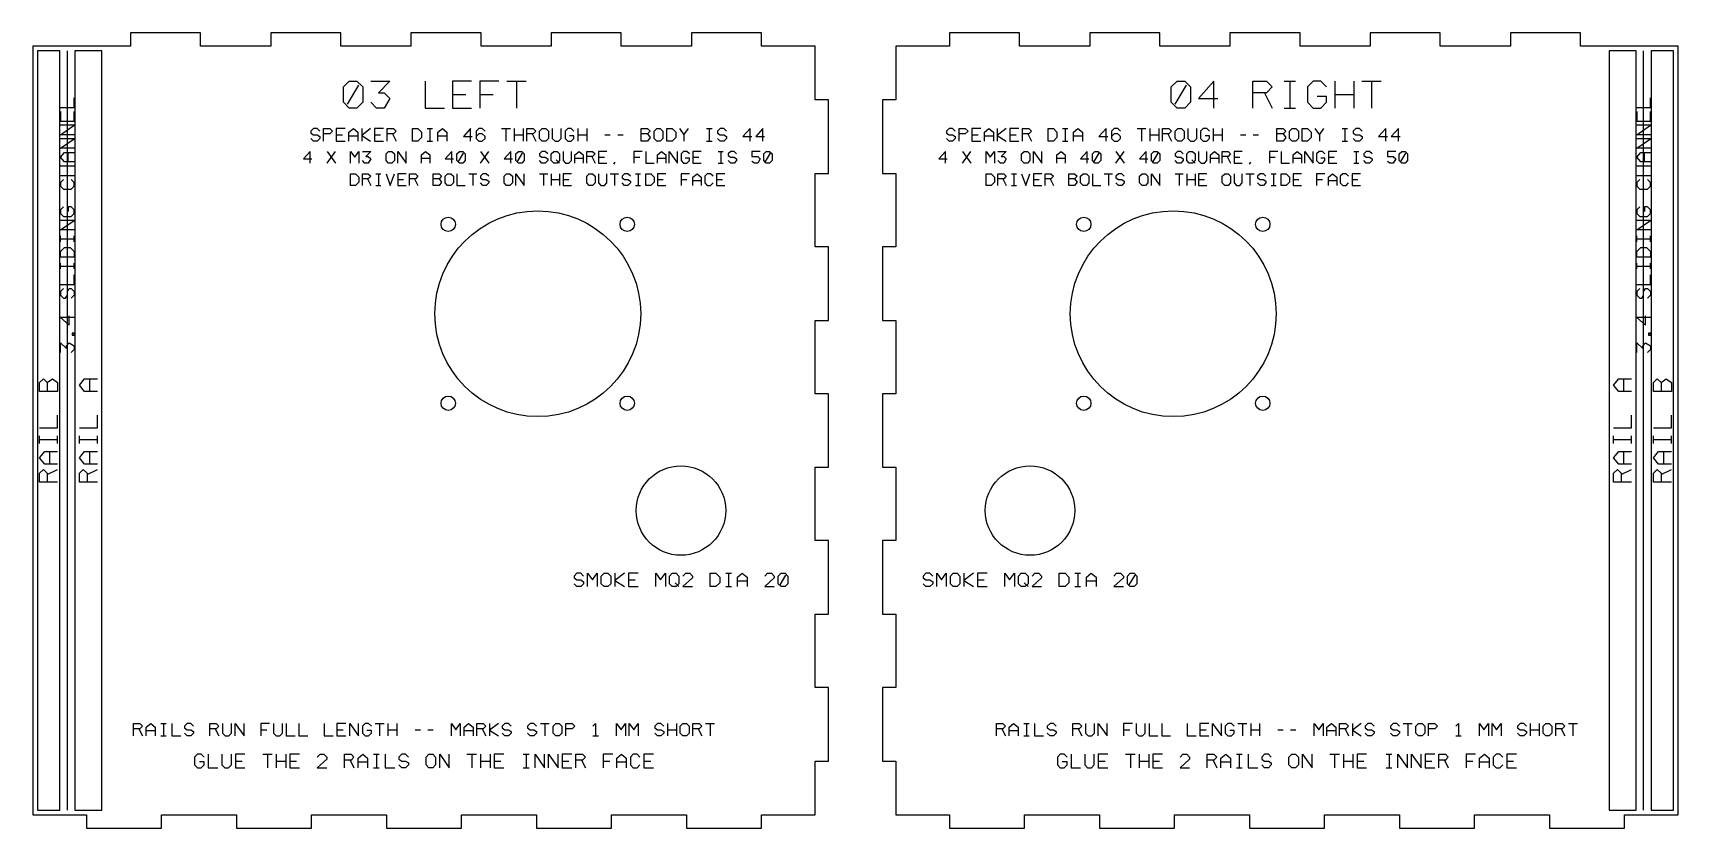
# Model space of a CAD drawing. Extents: x 10 to 567, y 10 to 416.
# Drawn here: x 199.8 to 567.4, y 10 to 187.8 of the extents above; entities that cross this region are included whole.
import ezdxf

# ---------------------------------------------------------------- set-up
doc = ezdxf.new("R2010")
doc.units = 0
doc.layers.add('CUT', color=1, linetype='Continuous')
doc.layers.add('ENGRAVE', color=5, linetype='Continuous')

msp = doc.modelspace()

# ---------------------------------------------------------------- linework, layer by layer
at = {"layer": 'CUT', "color": 1}
for points in [[(199.8, 13), (211.8, 13), (211.8, 10), (228.56, 10), (228.56, 13), (245.31, 13), (245.31, 10), (262.07, 10), (262.07, 13), (278.82, 13), (278.82, 10), (295.58, 10), (295.58, 13), (312.33, 13), (312.33, 10), (329.09, 10), (329.09, 13), (345.84, 13), (345.84, 10), (362.6, 10), (362.6, 13), (374.6, 13), (374.6, 25), (377.6, 25), (377.6, 41.42), (374.6, 41.42), (374.6, 57.84), (377.6, 57.84), (377.6, 74.27), (374.6, 74.27), (374.6, 90.69), (377.6, 90.69), (377.6, 107.11), (374.6, 107.11), (374.6, 123.53), (377.6, 123.53), (377.6, 139.96), (374.6, 139.96), (374.6, 156.38), (377.6, 156.38), (377.6, 172.8), (374.6, 172.8), (374.6, 184.8), (362.6, 184.8), (362.6, 187.8), (346.93, 187.8), (346.93, 184.8), (331.27, 184.8), (331.27, 187.8), (315.6, 187.8), (315.6, 184.8), (299.93, 184.8), (299.93, 187.8), (284.27, 187.8), (284.27, 184.8), (268.6, 184.8), (268.6, 187.8), (252.93, 187.8), (252.93, 184.8), (237.27, 184.8), (237.27, 187.8), (221.6, 187.8), (221.6, 184.8), (199.8, 184.8)], [(392.6, 13), (404.6, 13), (404.6, 10), (421.36, 10), (421.36, 13), (438.11, 13), (438.11, 10), (454.87, 10), (454.87, 13), (471.62, 13), (471.62, 10), (488.38, 10), (488.38, 13), (505.13, 13), (505.13, 10), (521.89, 10), (521.89, 13), (538.64, 13), (538.64, 10), (555.4, 10), (555.4, 13), (567.4, 13), (567.4, 184.8), (545.6, 184.8), (545.6, 187.8), (529.93, 187.8), (529.93, 184.8), (514.27, 184.8), (514.27, 187.8), (498.6, 187.8), (498.6, 184.8), (482.93, 184.8), (482.93, 187.8), (467.27, 187.8), (467.27, 184.8), (451.6, 184.8), (451.6, 187.8), (435.93, 187.8), (435.93, 184.8), (420.27, 184.8), (420.27, 187.8), (404.6, 187.8), (404.6, 184.8), (392.6, 184.8), (392.6, 172.8), (389.6, 172.8), (389.6, 156.38), (392.6, 156.38), (392.6, 139.96), (389.6, 139.96), (389.6, 123.53), (392.6, 123.53), (392.6, 107.11), (389.6, 107.11), (389.6, 90.69), (392.6, 90.69), (392.6, 74.27), (389.6, 74.27), (389.6, 57.84), (392.6, 57.84), (392.6, 41.42), (389.6, 41.42), (389.6, 25), (392.6, 25)]]:
    msp.add_lwpolyline(points, close=True, dxfattribs=at)
for centre, radius in [((312.6, 125), 23), ((454.6, 125), 23), ((292.6, 145), 1.6), ((332.6, 145), 1.6), ((434.6, 145), 1.6), ((474.6, 145), 1.6), ((292.6, 105), 1.6), ((332.6, 105), 1.6), ((434.6, 105), 1.6), ((474.6, 105), 1.6), ((344.6, 81), 10), ((422.6, 81), 10)]:
    msp.add_circle(centre, radius, dxfattribs=at)
at = {"layer": 'ENGRAVE', "color": 5}
for points in [[(200.8, 14), (205.8, 14), (205.8, 183.8), (200.8, 183.8)], [(209.2, 14), (215.2, 14), (215.2, 183.8), (209.2, 183.8)], [(552, 14), (558, 14), (558, 183.8), (552, 183.8)], [(561.4, 14), (566.4, 14), (566.4, 183.8), (561.4, 183.8)]]:
    msp.add_lwpolyline(points, close=True, dxfattribs=at)
for points in [[(207.5, 14), (207.5, 183.8)], [(559.7, 14), (559.7, 183.8)], [(270.49, 177), (272.2, 177), (273.49, 175.71), (273.49, 172.29), (272.2, 171), (270.49, 171), (269.2, 172.29), (269.2, 175.71), (270.49, 177)], [(275.29, 177), (279.57, 177), (277, 174.43), (278.29, 174.43), (279.57, 173.14), (278.29, 171), (276.57, 171), (275.29, 172.29)], [(287.46, 177), (287.46, 171), (291.74, 171)], [(297.83, 177), (293.54, 177), (293.54, 171), (297.83, 171)], [(303.91, 177), (299.63, 177), (299.63, 171)], [(305.71, 177), (310, 177)], [(307.86, 177), (307.86, 171)], [(455.44, 177), (457.16, 177), (458.44, 175.71), (458.44, 172.29), (457.16, 171), (455.44, 171), (454.16, 172.29), (454.16, 175.71), (455.44, 177)], [(463.67, 171), (463.67, 177), (460.24, 173.14), (464.53, 173.14)], [(472.41, 171), (472.41, 177), (475.41, 177), (476.7, 175.71), (475.41, 174.43), (472.41, 174.43)], [(479.36, 177), (481.93, 177)], [(480.64, 177), (480.64, 171)], [(488.87, 175.71), (487.59, 177), (485.87, 177), (484.59, 175.71), (484.59, 172.29), (485.87, 171), (487.59, 171), (488.87, 172.29), (488.87, 173.57), (486.73, 173.57)], [(490.67, 177), (490.67, 171)], [(494.96, 177), (494.96, 171)], [(496.76, 177), (501.04, 177)], [(498.9, 177), (498.9, 171)], [(206, 171.11), (209, 171.11), (209, 173.26)], [(270.06, 171.86), (272.63, 176.14)], [(293.54, 174), (296.54, 174)], [(299.63, 174), (302.63, 174)], [(455.01, 171.86), (457.59, 176.14)], [(474.99, 174.43), (476.7, 171)], [(490.67, 174), (494.96, 174)], [(558.2, 171.11), (561.2, 171.11), (561.2, 173.26)], [(206, 170.21), (206, 168.07), (209, 168.07), (209, 170.21)], [(207.5, 168.07), (207.5, 169.57)], [(479.36, 171), (481.93, 171)], [(558.2, 170.21), (558.2, 168.07), (561.2, 168.07), (561.2, 170.21)], [(559.7, 168.07), (559.7, 169.57)], [(209, 165.03), (206, 165.03), (209, 167.17), (206, 167.17)], [(263.9, 165.8), (263.3, 166.4), (262.5, 166.4), (261.9, 165.8), (261.9, 165.4), (262.5, 165), (263.3, 165), (263.9, 164.6), (263.9, 164.2), (263.3, 163.6), (262.5, 163.6), (261.9, 164.2)], [(264.74, 163.6), (264.74, 166.4), (266.14, 166.4), (266.74, 165.8), (266.14, 165.2), (264.74, 165.2)], [(269.58, 166.4), (267.58, 166.4), (267.58, 163.6), (269.58, 163.6)], [(270.42, 163.6), (270.42, 165.6), (271.42, 166.4), (272.42, 165.6), (272.42, 163.6)], [(273.26, 166.4), (273.26, 163.6)], [(275.26, 166.4), (273.26, 164.88)], [(278.1, 166.4), (276.1, 166.4), (276.1, 163.6), (278.1, 163.6)], [(278.94, 163.6), (278.94, 166.4), (280.34, 166.4), (280.94, 165.8), (280.34, 165.2), (278.94, 165.2)], [(284.62, 163.6), (284.62, 166.4), (285.82, 166.4), (286.62, 165.6), (286.62, 164.4), (285.82, 163.6), (284.62, 163.6)], [(287.86, 166.4), (289.06, 166.4)], [(288.46, 166.4), (288.46, 163.6)], [(290.3, 163.6), (290.3, 165.6), (291.3, 166.4), (292.3, 165.6), (292.3, 163.6)], [(297.58, 163.6), (297.58, 166.4), (295.98, 164.6), (297.98, 164.6)], [(300.82, 165.8), (300.22, 166.4), (299.42, 166.4), (298.82, 165.8), (298.82, 164.2), (299.42, 163.6), (300.22, 163.6), (300.82, 164.2), (300.82, 164.6), (300.22, 165.2), (299.42, 165.2), (298.82, 164.6)], [(304.5, 166.4), (306.5, 166.4)], [(305.5, 166.4), (305.5, 163.6)], [(307.34, 166.4), (307.34, 163.6)], [(309.34, 166.4), (309.34, 163.6)], [(310.18, 163.6), (310.18, 166.4), (311.58, 166.4), (312.18, 165.8), (311.58, 165.2), (310.18, 165.2)], [(313.62, 166.4), (314.42, 166.4), (315.02, 165.8), (315.02, 164.2), (314.42, 163.6), (313.62, 163.6), (313.02, 164.2), (313.02, 165.8), (313.62, 166.4)], [(315.86, 166.4), (315.86, 164.2), (316.46, 163.6), (317.26, 163.6), (317.86, 164.2), (317.86, 166.4)], [(320.7, 165.8), (320.1, 166.4), (319.3, 166.4), (318.7, 165.8), (318.7, 164.2), (319.3, 163.6), (320.1, 163.6), (320.7, 164.2), (320.7, 164.8), (319.7, 164.8)], [(321.54, 166.4), (321.54, 163.6)], [(323.54, 166.4), (323.54, 163.6)], [(335.74, 163.6), (335.74, 166.4), (337.14, 166.4), (337.74, 165.8), (337.14, 165.2), (335.74, 165.2)], [(339.18, 166.4), (339.98, 166.4), (340.58, 165.8), (340.58, 164.2), (339.98, 163.6), (339.18, 163.6), (338.58, 164.2), (338.58, 165.8), (339.18, 166.4)], [(341.42, 163.6), (341.42, 166.4), (342.62, 166.4), (343.42, 165.6), (343.42, 164.4), (342.62, 163.6), (341.42, 163.6)], [(344.26, 166.4), (345.26, 165), (346.26, 166.4)], [(350.34, 166.4), (351.54, 166.4)], [(350.94, 166.4), (350.94, 163.6)], [(354.78, 165.8), (354.18, 166.4), (353.38, 166.4), (352.78, 165.8), (352.78, 165.4), (353.38, 165), (354.18, 165), (354.78, 164.6), (354.78, 164.2), (354.18, 163.6), (353.38, 163.6), (352.78, 164.2)], [(360.06, 163.6), (360.06, 166.4), (358.46, 164.6), (360.46, 164.6)], [(362.9, 163.6), (362.9, 166.4), (361.3, 164.6), (363.3, 164.6)], [(405.9, 165.8), (405.3, 166.4), (404.5, 166.4), (403.9, 165.8), (403.9, 165.4), (404.5, 165), (405.3, 165), (405.9, 164.6), (405.9, 164.2), (405.3, 163.6), (404.5, 163.6), (403.9, 164.2)], [(406.74, 163.6), (406.74, 166.4), (408.14, 166.4), (408.74, 165.8), (408.14, 165.2), (406.74, 165.2)], [(411.58, 166.4), (409.58, 166.4), (409.58, 163.6), (411.58, 163.6)], [(412.42, 163.6), (412.42, 165.6), (413.42, 166.4), (414.42, 165.6), (414.42, 163.6)], [(415.26, 166.4), (415.26, 163.6)], [(417.26, 166.4), (415.26, 164.88)], [(420.1, 166.4), (418.1, 166.4), (418.1, 163.6), (420.1, 163.6)], [(420.94, 163.6), (420.94, 166.4), (422.34, 166.4), (422.94, 165.8), (422.34, 165.2), (420.94, 165.2)], [(426.62, 163.6), (426.62, 166.4), (427.82, 166.4), (428.62, 165.6), (428.62, 164.4), (427.82, 163.6), (426.62, 163.6)], [(429.86, 166.4), (431.06, 166.4)], [(430.46, 166.4), (430.46, 163.6)], [(432.3, 163.6), (432.3, 165.6), (433.3, 166.4), (434.3, 165.6), (434.3, 163.6)], [(439.58, 163.6), (439.58, 166.4), (437.98, 164.6), (439.98, 164.6)], [(442.82, 165.8), (442.22, 166.4), (441.42, 166.4), (440.82, 165.8), (440.82, 164.2), (441.42, 163.6), (442.22, 163.6), (442.82, 164.2), (442.82, 164.6), (442.22, 165.2), (441.42, 165.2), (440.82, 164.6)], [(446.5, 166.4), (448.5, 166.4)], [(447.5, 166.4), (447.5, 163.6)], [(449.34, 166.4), (449.34, 163.6)], [(451.34, 166.4), (451.34, 163.6)], [(452.18, 163.6), (452.18, 166.4), (453.58, 166.4), (454.18, 165.8), (453.58, 165.2), (452.18, 165.2)], [(455.62, 166.4), (456.42, 166.4), (457.02, 165.8), (457.02, 164.2), (456.42, 163.6), (455.62, 163.6), (455.02, 164.2), (455.02, 165.8), (455.62, 166.4)], [(457.86, 166.4), (457.86, 164.2), (458.46, 163.6), (459.26, 163.6), (459.86, 164.2), (459.86, 166.4)], [(462.7, 165.8), (462.1, 166.4), (461.3, 166.4), (460.7, 165.8), (460.7, 164.2), (461.3, 163.6), (462.1, 163.6), (462.7, 164.2), (462.7, 164.8), (461.7, 164.8)], [(463.54, 166.4), (463.54, 163.6)], [(465.54, 166.4), (465.54, 163.6)], [(477.74, 163.6), (477.74, 166.4), (479.14, 166.4), (479.74, 165.8), (479.14, 165.2), (477.74, 165.2)], [(481.18, 166.4), (481.98, 166.4), (482.58, 165.8), (482.58, 164.2), (481.98, 163.6), (481.18, 163.6), (480.58, 164.2), (480.58, 165.8), (481.18, 166.4)], [(483.42, 163.6), (483.42, 166.4), (484.62, 166.4), (485.42, 165.6), (485.42, 164.4), (484.62, 163.6), (483.42, 163.6)], [(486.26, 166.4), (487.26, 165), (488.26, 166.4)], [(492.34, 166.4), (493.54, 166.4)], [(492.94, 166.4), (492.94, 163.6)], [(496.78, 165.8), (496.18, 166.4), (495.38, 166.4), (494.78, 165.8), (494.78, 165.4), (495.38, 165), (496.18, 165), (496.78, 164.6), (496.78, 164.2), (496.18, 163.6), (495.38, 163.6), (494.78, 164.2)], [(502.06, 163.6), (502.06, 166.4), (500.46, 164.6), (502.46, 164.6)], [(504.9, 163.6), (504.9, 166.4), (503.3, 164.6), (505.3, 164.6)], [(561.2, 165.03), (558.2, 165.03), (561.2, 167.17), (558.2, 167.17)], [(209, 161.99), (206, 161.99), (209, 164.13), (206, 164.13)], [(267.58, 165), (268.98, 165)], [(270.42, 164.8), (272.42, 164.8)], [(273.26, 164.88), (275.26, 163.6)], [(276.1, 165), (277.5, 165)], [(280.14, 165.2), (280.94, 163.6)], [(287.86, 163.6), (289.06, 163.6)], [(290.3, 164.8), (292.3, 164.8)], [(307.34, 165), (309.34, 165)], [(311.38, 165.2), (312.18, 163.6)], [(321.54, 165), (323.54, 165)], [(327.62, 165), (328.82, 165)], [(330.46, 165), (331.66, 165)], [(337.14, 165.2), (337.74, 164.4), (337.14, 163.6), (335.74, 163.6)], [(345.26, 165), (345.26, 163.6)], [(350.34, 163.6), (351.54, 163.6)], [(409.58, 165), (410.98, 165)], [(412.42, 164.8), (414.42, 164.8)], [(415.26, 164.88), (417.26, 163.6)], [(418.1, 165), (419.5, 165)], [(422.14, 165.2), (422.94, 163.6)], [(429.86, 163.6), (431.06, 163.6)], [(432.3, 164.8), (434.3, 164.8)], [(449.34, 165), (451.34, 165)], [(453.38, 165.2), (454.18, 163.6)], [(463.54, 165), (465.54, 165)], [(469.62, 165), (470.82, 165)], [(472.46, 165), (473.66, 165)], [(479.14, 165.2), (479.74, 164.4), (479.14, 163.6), (477.74, 163.6)], [(487.26, 165), (487.26, 163.6)], [(492.34, 163.6), (493.54, 163.6)], [(561.2, 161.99), (558.2, 161.99), (561.2, 164.13), (558.2, 164.13)], [(209, 158.94), (206.86, 158.94), (206, 160.01), (206.86, 161.09), (209, 161.09)], [(207.71, 158.94), (207.71, 161.09)], [(261.73, 158.7), (261.73, 161.3), (260.25, 159.63), (262.1, 159.63)], [(265.52, 161.3), (267.38, 158.7)], [(265.52, 158.7), (267.38, 161.3)], [(270.8, 158.7), (270.8, 161.3), (271.72, 160), (272.65, 161.3), (272.65, 158.7)], [(273.43, 161.3), (275.29, 161.3), (274.18, 160.19), (274.73, 160.19), (275.29, 159.63), (274.73, 158.7), (273.99, 158.7), (273.43, 159.26)], [(279.26, 161.3), (280.01, 161.3), (280.56, 160.74), (280.56, 159.26), (280.01, 158.7), (279.26, 158.7), (278.71, 159.26), (278.71, 160.74), (279.26, 161.3)], [(281.34, 158.7), (281.34, 161.3), (283.2, 158.7), (283.2, 161.3)], [(286.62, 158.7), (286.62, 160.56), (287.55, 161.3), (288.48, 160.56), (288.48, 158.7)], [(286.62, 159.81), (288.48, 159.81)], [(293.38, 158.7), (293.38, 161.3), (291.89, 159.63), (293.75, 159.63)], [(295.09, 161.3), (295.83, 161.3), (296.39, 160.74), (296.39, 159.26), (295.83, 158.7), (295.09, 158.7), (294.53, 159.26), (294.53, 160.74), (295.09, 161.3)], [(294.9, 159.07), (296.02, 160.93)], [(299.8, 161.3), (301.66, 158.7)], [(299.8, 158.7), (301.66, 161.3)], [(306.56, 158.7), (306.56, 161.3), (305.08, 159.63), (306.94, 159.63)], [(308.27, 161.3), (309.02, 161.3), (309.57, 160.74), (309.57, 159.26), (309.02, 158.7), (308.27, 158.7), (307.72, 159.26), (307.72, 160.74), (308.27, 161.3)], [(308.09, 159.07), (309.2, 160.93)], [(314.85, 160.74), (314.29, 161.3), (313.55, 161.3), (312.99, 160.74), (312.99, 160.37), (313.55, 160), (314.29, 160), (314.85, 159.63), (314.85, 159.26), (314.29, 158.7), (313.55, 158.7), (312.99, 159.26)], [(316.18, 161.3), (316.93, 161.3), (317.48, 160.74), (317.48, 159.26), (316.93, 158.7), (316.18, 158.7), (315.63, 159.26), (315.63, 160.74), (316.18, 161.3)], [(316.74, 159.44), (317.48, 158.7)], [(318.26, 161.3), (318.26, 159.26), (318.82, 158.7), (319.56, 158.7), (320.12, 159.26), (320.12, 161.3)], [(320.9, 158.7), (320.9, 160.56), (321.83, 161.3), (322.76, 160.56), (322.76, 158.7)], [(320.9, 159.81), (322.76, 159.81)], [(323.54, 158.7), (323.54, 161.3), (324.84, 161.3), (325.4, 160.74), (324.84, 160.19), (323.54, 160.19)], [(324.65, 160.19), (325.4, 158.7)], [(328.03, 161.3), (326.18, 161.3), (326.18, 158.7), (328.03, 158.7)], [(326.18, 160), (327.48, 160)], [(329.85, 158.92), (329.56, 158.48)], [(335.94, 161.3), (334.09, 161.3), (334.09, 158.7)], [(334.09, 160), (335.39, 160)], [(336.72, 161.3), (336.72, 158.7), (338.58, 158.7)], [(339.36, 158.7), (339.36, 160.56), (340.29, 161.3), (341.22, 160.56), (341.22, 158.7)], [(339.36, 159.81), (341.22, 159.81)], [(342, 158.7), (342, 161.3), (343.86, 158.7), (343.86, 161.3)], [(346.49, 160.74), (345.94, 161.3), (345.19, 161.3), (344.64, 160.74), (344.64, 159.26), (345.19, 158.7), (345.94, 158.7), (346.49, 159.26), (346.49, 159.81), (345.56, 159.81)], [(349.13, 161.3), (347.27, 161.3), (347.27, 158.7), (349.13, 158.7)], [(347.27, 160), (348.57, 160)], [(352.92, 161.3), (354.03, 161.3)], [(352.92, 158.7), (354.03, 158.7)], [(353.48, 161.3), (353.48, 158.7)], [(357.04, 160.74), (356.48, 161.3), (355.74, 161.3), (355.18, 160.74), (355.18, 160.37), (355.74, 160), (356.48, 160), (357.04, 159.63), (357.04, 159.26), (356.48, 158.7), (355.74, 158.7), (355.18, 159.26)], [(362.32, 161.3), (360.46, 161.3), (360.46, 160.19), (361.76, 160.19), (362.32, 159.63), (361.76, 158.7), (361.02, 158.7), (360.46, 159.07)], [(363.65, 161.3), (364.4, 161.3), (364.95, 160.74), (364.95, 159.26), (364.4, 158.7), (363.65, 158.7), (363.1, 159.26), (363.1, 160.74), (363.65, 161.3)], [(363.47, 159.07), (364.58, 160.93)], [(403.73, 158.7), (403.73, 161.3), (402.25, 159.63), (404.1, 159.63)], [(407.52, 161.3), (409.38, 158.7)], [(407.52, 158.7), (409.38, 161.3)], [(412.8, 158.7), (412.8, 161.3), (413.72, 160), (414.65, 161.3), (414.65, 158.7)], [(415.43, 161.3), (417.29, 161.3), (416.18, 160.19), (416.73, 160.19), (417.29, 159.63), (416.73, 158.7), (415.99, 158.7), (415.43, 159.26)], [(421.26, 161.3), (422.01, 161.3), (422.56, 160.74), (422.56, 159.26), (422.01, 158.7), (421.26, 158.7), (420.71, 159.26), (420.71, 160.74), (421.26, 161.3)], [(423.34, 158.7), (423.34, 161.3), (425.2, 158.7), (425.2, 161.3)], [(428.62, 158.7), (428.62, 160.56), (429.55, 161.3), (430.48, 160.56), (430.48, 158.7)], [(428.62, 159.81), (430.48, 159.81)], [(435.38, 158.7), (435.38, 161.3), (433.89, 159.63), (435.75, 159.63)], [(437.09, 161.3), (437.83, 161.3), (438.39, 160.74), (438.39, 159.26), (437.83, 158.7), (437.09, 158.7), (436.53, 159.26), (436.53, 160.74), (437.09, 161.3)], [(436.9, 159.07), (438.02, 160.93)], [(441.8, 161.3), (443.66, 158.7)], [(441.8, 158.7), (443.66, 161.3)], [(448.56, 158.7), (448.56, 161.3), (447.08, 159.63), (448.94, 159.63)], [(450.27, 161.3), (451.02, 161.3), (451.57, 160.74), (451.57, 159.26), (451.02, 158.7), (450.27, 158.7), (449.72, 159.26), (449.72, 160.74), (450.27, 161.3)], [(450.09, 159.07), (451.2, 160.93)], [(456.85, 160.74), (456.29, 161.3), (455.55, 161.3), (454.99, 160.74), (454.99, 160.37), (455.55, 160), (456.29, 160), (456.85, 159.63), (456.85, 159.26), (456.29, 158.7), (455.55, 158.7), (454.99, 159.26)], [(458.18, 161.3), (458.93, 161.3), (459.48, 160.74), (459.48, 159.26), (458.93, 158.7), (458.18, 158.7), (457.63, 159.26), (457.63, 160.74), (458.18, 161.3)], [(458.74, 159.44), (459.48, 158.7)], [(460.26, 161.3), (460.26, 159.26), (460.82, 158.7), (461.56, 158.7), (462.12, 159.26), (462.12, 161.3)], [(462.9, 158.7), (462.9, 160.56), (463.83, 161.3), (464.76, 160.56), (464.76, 158.7)], [(462.9, 159.81), (464.76, 159.81)], [(465.54, 158.7), (465.54, 161.3), (466.84, 161.3), (467.4, 160.74), (466.84, 160.19), (465.54, 160.19)], [(466.65, 160.19), (467.4, 158.7)], [(470.03, 161.3), (468.18, 161.3), (468.18, 158.7), (470.03, 158.7)], [(468.18, 160), (469.48, 160)], [(471.85, 158.92), (471.56, 158.48)], [(477.94, 161.3), (476.09, 161.3), (476.09, 158.7)], [(476.09, 160), (477.39, 160)], [(478.72, 161.3), (478.72, 158.7), (480.58, 158.7)], [(481.36, 158.7), (481.36, 160.56), (482.29, 161.3), (483.22, 160.56), (483.22, 158.7)], [(481.36, 159.81), (483.22, 159.81)], [(484, 158.7), (484, 161.3), (485.86, 158.7), (485.86, 161.3)], [(488.49, 160.74), (487.94, 161.3), (487.19, 161.3), (486.64, 160.74), (486.64, 159.26), (487.19, 158.7), (487.94, 158.7), (488.49, 159.26), (488.49, 159.81), (487.56, 159.81)], [(491.13, 161.3), (489.27, 161.3), (489.27, 158.7), (491.13, 158.7)], [(489.27, 160), (490.57, 160)], [(494.92, 161.3), (496.03, 161.3)], [(494.92, 158.7), (496.03, 158.7)], [(495.48, 161.3), (495.48, 158.7)], [(499.04, 160.74), (498.48, 161.3), (497.74, 161.3), (497.18, 160.74), (497.18, 160.37), (497.74, 160), (498.48, 160), (499.04, 159.63), (499.04, 159.26), (498.48, 158.7), (497.74, 158.7), (497.18, 159.26)], [(504.32, 161.3), (502.46, 161.3), (502.46, 160.19), (503.76, 160.19), (504.32, 159.63), (503.76, 158.7), (503.02, 158.7), (502.46, 159.07)], [(505.65, 161.3), (506.4, 161.3), (506.95, 160.74), (506.95, 159.26), (506.4, 158.7), (505.65, 158.7), (505.1, 159.26), (505.1, 160.74), (505.65, 161.3)], [(505.47, 159.07), (506.58, 160.93)], [(561.2, 158.94), (559.06, 158.94), (558.2, 160.01), (559.06, 161.09), (561.2, 161.09)], [(559.91, 158.94), (559.91, 161.09)], [(206, 158.04), (209, 158.04)], [(206, 155.9), (209, 155.9)], [(206.64, 155), (206, 154.36), (206, 153.5), (206.64, 152.86), (208.36, 152.86), (209, 153.5), (209, 154.36), (208.36, 155)], [(207.5, 155.9), (207.5, 158.04)], [(270.8, 153.7), (270.8, 156.3), (271.91, 156.3), (272.65, 155.56), (272.65, 154.44), (271.91, 153.7), (270.8, 153.7)], [(273.43, 153.7), (273.43, 156.3), (274.73, 156.3), (275.29, 155.74), (274.73, 155.19), (273.43, 155.19)], [(274.55, 155.19), (275.29, 153.7)], [(276.44, 156.3), (277.56, 156.3)], [(277, 156.3), (277, 153.7)], [(278.71, 156.3), (279.64, 153.7), (280.56, 156.3)], [(283.2, 156.3), (281.34, 156.3), (281.34, 153.7), (283.2, 153.7)], [(281.34, 155), (282.64, 155)], [(283.98, 153.7), (283.98, 156.3), (285.28, 156.3), (285.84, 155.74), (285.28, 155.19), (283.98, 155.19)], [(285.1, 155.19), (285.84, 153.7)], [(289.26, 153.7), (289.26, 156.3), (290.56, 156.3), (291.11, 155.74), (290.56, 155.19), (289.26, 155.19)], [(290.56, 155.19), (291.11, 154.44), (290.56, 153.7), (289.26, 153.7)], [(292.45, 156.3), (293.19, 156.3), (293.75, 155.74), (293.75, 154.26), (293.19, 153.7), (292.45, 153.7), (291.89, 154.26), (291.89, 155.74), (292.45, 156.3)], [(294.53, 156.3), (294.53, 153.7), (296.39, 153.7)], [(297.17, 156.3), (299.02, 156.3)], [(298.1, 156.3), (298.1, 153.7)], [(301.66, 155.74), (301.1, 156.3), (300.36, 156.3), (299.8, 155.74), (299.8, 155.37), (300.36, 155), (301.1, 155), (301.66, 154.63), (301.66, 154.26), (301.1, 153.7), (300.36, 153.7), (299.8, 154.26)], [(305.64, 156.3), (306.38, 156.3), (306.94, 155.74), (306.94, 154.26), (306.38, 153.7), (305.64, 153.7), (305.08, 154.26), (305.08, 155.74), (305.64, 156.3)], [(307.72, 153.7), (307.72, 156.3), (309.57, 153.7), (309.57, 156.3)], [(312.99, 156.3), (314.85, 156.3)], [(313.92, 156.3), (313.92, 153.7)], [(315.63, 156.3), (315.63, 153.7)], [(315.63, 155), (317.48, 155)], [(317.48, 156.3), (317.48, 153.7)], [(320.12, 156.3), (318.26, 156.3), (318.26, 153.7), (320.12, 153.7)], [(318.26, 155), (319.56, 155)], [(324.1, 156.3), (324.84, 156.3), (325.4, 155.74), (325.4, 154.26), (324.84, 153.7), (324.1, 153.7), (323.54, 154.26), (323.54, 155.74), (324.1, 156.3)], [(326.18, 156.3), (326.18, 154.26), (326.73, 153.7), (327.48, 153.7), (328.03, 154.26), (328.03, 156.3)], [(328.81, 156.3), (330.67, 156.3)], [(329.74, 156.3), (329.74, 153.7)], [(333.31, 155.74), (332.75, 156.3), (332.01, 156.3), (331.45, 155.74), (331.45, 155.37), (332.01, 155), (332.75, 155), (333.31, 154.63), (333.31, 154.26), (332.75, 153.7), (332.01, 153.7), (331.45, 154.26)], [(334.46, 156.3), (335.57, 156.3)], [(335.02, 156.3), (335.02, 153.7)], [(336.72, 153.7), (336.72, 156.3), (337.84, 156.3), (338.58, 155.56), (338.58, 154.44), (337.84, 153.7), (336.72, 153.7)], [(341.22, 156.3), (339.36, 156.3), (339.36, 153.7), (341.22, 153.7)], [(339.36, 155), (340.66, 155)], [(346.49, 156.3), (344.64, 156.3), (344.64, 153.7)], [(344.64, 155), (345.94, 155)], [(347.27, 153.7), (347.27, 155.56), (348.2, 156.3), (349.13, 155.56), (349.13, 153.7)], [(347.27, 154.81), (349.13, 154.81)], [(351.77, 155.74), (351.21, 156.3), (350.47, 156.3), (349.91, 155.74), (349.91, 154.26), (350.47, 153.7), (351.21, 153.7), (351.77, 154.26)], [(354.4, 156.3), (352.55, 156.3), (352.55, 153.7), (354.4, 153.7)], [(352.55, 155), (353.85, 155)], [(412.8, 153.7), (412.8, 156.3), (413.91, 156.3), (414.65, 155.56), (414.65, 154.44), (413.91, 153.7), (412.8, 153.7)], [(415.43, 153.7), (415.43, 156.3), (416.73, 156.3), (417.29, 155.74), (416.73, 155.19), (415.43, 155.19)], [(416.55, 155.19), (417.29, 153.7)], [(418.44, 156.3), (419.56, 156.3)], [(419, 156.3), (419, 153.7)], [(420.71, 156.3), (421.64, 153.7), (422.56, 156.3)], [(425.2, 156.3), (423.34, 156.3), (423.34, 153.7), (425.2, 153.7)], [(423.34, 155), (424.64, 155)], [(425.98, 153.7), (425.98, 156.3), (427.28, 156.3), (427.84, 155.74), (427.28, 155.19), (425.98, 155.19)], [(427.1, 155.19), (427.84, 153.7)], [(431.26, 153.7), (431.26, 156.3), (432.56, 156.3), (433.11, 155.74), (432.56, 155.19), (431.26, 155.19)], [(432.56, 155.19), (433.11, 154.44), (432.56, 153.7), (431.26, 153.7)], [(434.45, 156.3), (435.19, 156.3), (435.75, 155.74), (435.75, 154.26), (435.19, 153.7), (434.45, 153.7), (433.89, 154.26), (433.89, 155.74), (434.45, 156.3)], [(436.53, 156.3), (436.53, 153.7), (438.39, 153.7)], [(439.17, 156.3), (441.02, 156.3)], [(440.1, 156.3), (440.1, 153.7)], [(443.66, 155.74), (443.1, 156.3), (442.36, 156.3), (441.8, 155.74), (441.8, 155.37), (442.36, 155), (443.1, 155), (443.66, 154.63), (443.66, 154.26), (443.1, 153.7), (442.36, 153.7), (441.8, 154.26)], [(447.64, 156.3), (448.38, 156.3), (448.94, 155.74), (448.94, 154.26), (448.38, 153.7), (447.64, 153.7), (447.08, 154.26), (447.08, 155.74), (447.64, 156.3)], [(449.72, 153.7), (449.72, 156.3), (451.57, 153.7), (451.57, 156.3)], [(454.99, 156.3), (456.85, 156.3)], [(455.92, 156.3), (455.92, 153.7)], [(457.63, 156.3), (457.63, 153.7)], [(457.63, 155), (459.48, 155)], [(459.48, 156.3), (459.48, 153.7)], [(462.12, 156.3), (460.26, 156.3), (460.26, 153.7), (462.12, 153.7)], [(460.26, 155), (461.56, 155)], [(466.1, 156.3), (466.84, 156.3), (467.4, 155.74), (467.4, 154.26), (466.84, 153.7), (466.1, 153.7), (465.54, 154.26), (465.54, 155.74), (466.1, 156.3)], [(468.18, 156.3), (468.18, 154.26), (468.73, 153.7), (469.48, 153.7), (470.03, 154.26), (470.03, 156.3)], [(470.81, 156.3), (472.67, 156.3)], [(471.74, 156.3), (471.74, 153.7)], [(475.31, 155.74), (474.75, 156.3), (474.01, 156.3), (473.45, 155.74), (473.45, 155.37), (474.01, 155), (474.75, 155), (475.31, 154.63), (475.31, 154.26), (474.75, 153.7), (474.01, 153.7), (473.45, 154.26)], [(476.46, 156.3), (477.57, 156.3)], [(477.02, 156.3), (477.02, 153.7)], [(478.72, 153.7), (478.72, 156.3), (479.84, 156.3), (480.58, 155.56), (480.58, 154.44), (479.84, 153.7), (478.72, 153.7)], [(483.22, 156.3), (481.36, 156.3), (481.36, 153.7), (483.22, 153.7)], [(481.36, 155), (482.66, 155)], [(488.49, 156.3), (486.64, 156.3), (486.64, 153.7)], [(486.64, 155), (487.94, 155)], [(489.27, 153.7), (489.27, 155.56), (490.2, 156.3), (491.13, 155.56), (491.13, 153.7)], [(489.27, 154.81), (491.13, 154.81)], [(493.77, 155.74), (493.21, 156.3), (492.47, 156.3), (491.91, 155.74), (491.91, 154.26), (492.47, 153.7), (493.21, 153.7), (493.77, 154.26)], [(496.4, 156.3), (494.55, 156.3), (494.55, 153.7), (496.4, 153.7)], [(494.55, 155), (495.85, 155)], [(558.2, 158.04), (561.2, 158.04)], [(558.2, 155.9), (561.2, 155.9)], [(558.84, 155), (558.2, 154.36), (558.2, 153.5), (558.84, 152.86), (560.56, 152.86), (561.2, 153.5), (561.2, 154.36), (560.56, 155)], [(559.7, 155.9), (559.7, 158.04)], [(276.44, 153.7), (277.56, 153.7)], [(334.46, 153.7), (335.57, 153.7)], [(418.44, 153.7), (419.56, 153.7)], [(476.46, 153.7), (477.57, 153.7)], [(206.64, 148.91), (206, 148.27), (206, 147.41), (206.64, 146.77), (208.36, 146.77), (209, 147.41), (209, 148.27), (208.36, 148.91), (207.71, 148.91), (207.71, 147.84)], [(558.84, 148.91), (558.2, 148.27), (558.2, 147.41), (558.84, 146.77), (560.56, 146.77), (561.2, 147.41), (561.2, 148.27), (560.56, 148.91), (559.91, 148.91), (559.91, 147.84)], [(209, 143.73), (206, 143.73), (209, 145.87), (206, 145.87)], [(561.2, 143.73), (558.2, 143.73), (561.2, 145.87), (558.2, 145.87)], [(206, 141.11), (206, 142.4)], [(206, 141.76), (209, 141.76)], [(209, 137.64), (206, 137.64), (206, 138.93), (206.86, 139.79), (208.14, 139.79), (209, 138.93), (209, 137.64)], [(209, 141.11), (209, 142.4)], [(558.2, 141.11), (558.2, 142.4)], [(558.2, 141.76), (561.2, 141.76)], [(561.2, 137.64), (558.2, 137.64), (558.2, 138.93), (559.06, 139.79), (560.34, 139.79), (561.2, 138.93), (561.2, 137.64)], [(561.2, 141.11), (561.2, 142.4)], [(206, 135.03), (206, 136.31)], [(209, 135.03), (209, 136.31)], [(558.2, 135.03), (558.2, 136.31)], [(561.2, 135.03), (561.2, 136.31)], [(206, 135.67), (209, 135.67)], [(206, 131.56), (209, 131.56), (209, 133.7)], [(558.2, 135.67), (561.2, 135.67)], [(558.2, 131.56), (561.2, 131.56), (561.2, 133.7)], [(206.64, 130.66), (206, 130.01), (206, 129.16), (206.64, 128.51), (207.07, 128.51), (207.5, 129.16), (207.5, 130.01), (207.93, 130.66), (208.36, 130.66), (209, 130.01), (209, 129.16), (208.36, 128.51)], [(558.84, 130.66), (558.2, 130.01), (558.2, 129.16), (558.84, 128.51), (559.27, 128.51), (559.7, 129.16), (559.7, 130.01), (560.13, 130.66), (560.56, 130.66), (561.2, 130.01), (561.2, 129.16), (560.56, 128.51)], [(209, 124.14), (206, 124.14), (207.93, 122.43), (207.93, 124.57)], [(561.2, 124.14), (558.2, 124.14), (560.13, 122.43), (560.13, 124.57)], [(206, 116.34), (206, 118.49), (207.29, 117.2), (207.29, 117.84), (207.93, 118.49), (209, 117.84), (209, 116.99), (208.36, 116.34)], [(209, 120.24), (209, 120.63), (208.61, 120.63), (208.61, 120.24), (209, 120.24)], [(558.2, 116.34), (558.2, 118.49), (559.49, 117.2), (559.49, 117.84), (560.13, 118.49), (561.2, 117.84), (561.2, 116.99), (560.56, 116.34)], [(561.2, 120.24), (561.2, 120.63), (560.81, 120.63), (560.81, 120.24), (561.2, 120.24)], [(205.3, 107.61), (201.3, 107.61), (201.3, 109.61), (202.16, 110.47), (203.01, 109.61), (203.01, 107.61)], [(203.01, 109.61), (204.16, 110.47), (205.3, 109.61), (205.3, 107.61)], [(214.2, 107.61), (211.34, 107.61), (210.2, 109.04), (211.34, 110.47), (214.2, 110.47)], [(212.49, 107.61), (212.49, 110.47)], [(557, 107.61), (554.14, 107.61), (553, 109.04), (554.14, 110.47), (557, 110.47)], [(555.29, 107.61), (555.29, 110.47)], [(565.9, 107.61), (561.9, 107.61), (561.9, 109.61), (562.76, 110.47), (563.61, 109.61), (563.61, 107.61)], [(563.61, 109.61), (564.76, 110.47), (565.9, 109.61), (565.9, 107.61)], [(201.3, 99.5), (205.3, 99.5), (205.3, 102.36)], [(210.2, 99.5), (214.2, 99.5), (214.2, 102.36)], [(553, 99.5), (557, 99.5), (557, 102.36)], [(561.9, 99.5), (565.9, 99.5), (565.9, 102.36)], [(201.3, 96.01), (201.3, 97.73)], [(201.3, 96.87), (205.3, 96.87)], [(205.3, 96.01), (205.3, 97.73)], [(210.2, 96.01), (210.2, 97.73)], [(210.2, 96.87), (214.2, 96.87)], [(214.2, 96.01), (214.2, 97.73)], [(553, 96.01), (553, 97.73)], [(553, 96.87), (557, 96.87)], [(557, 96.01), (557, 97.73)], [(561.9, 96.01), (561.9, 97.73)], [(561.9, 96.87), (565.9, 96.87)], [(565.9, 96.01), (565.9, 97.73)], [(205.3, 91.39), (202.44, 91.39), (201.3, 92.81), (202.44, 94.24), (205.3, 94.24)], [(203.59, 91.39), (203.59, 94.24)], [(214.2, 91.39), (211.34, 91.39), (210.2, 92.81), (211.34, 94.24), (214.2, 94.24)], [(212.49, 91.39), (212.49, 94.24)], [(557, 91.39), (554.14, 91.39), (553, 92.81), (554.14, 94.24), (557, 94.24)], [(555.29, 91.39), (555.29, 94.24)], [(565.9, 91.39), (563.04, 91.39), (561.9, 92.81), (563.04, 94.24), (565.9, 94.24)], [(564.19, 91.39), (564.19, 94.24)], [(205.3, 87.33), (201.3, 87.33), (201.3, 89.33), (202.16, 90.19), (203.01, 89.33), (203.01, 87.33)], [(203.01, 89.04), (205.3, 90.19)], [(214.2, 87.33), (210.2, 87.33), (210.2, 89.33), (211.06, 90.19), (211.91, 89.33), (211.91, 87.33)], [(211.91, 89.04), (214.2, 90.19)], [(557, 87.33), (553, 87.33), (553, 89.33), (553.86, 90.19), (554.71, 89.33), (554.71, 87.33)], [(554.71, 89.04), (557, 90.19)], [(565.9, 87.33), (561.9, 87.33), (561.9, 89.33), (562.76, 90.19), (563.61, 89.33), (563.61, 87.33)], [(563.61, 89.04), (565.9, 90.19)], [(322.85, 66.36), (322.21, 67), (321.35, 67), (320.71, 66.36), (320.71, 65.93), (321.35, 65.5), (322.21, 65.5), (322.85, 65.07), (322.85, 64.64), (322.21, 64), (321.35, 64), (320.71, 64.64)], [(323.75, 64), (323.75, 67), (324.82, 65.5), (325.89, 67), (325.89, 64)], [(327.44, 67), (328.29, 67), (328.94, 66.36), (328.94, 64.64), (328.29, 64), (327.44, 64), (326.79, 64.64), (326.79, 66.36), (327.44, 67)], [(329.84, 67), (329.84, 64)], [(331.98, 67), (329.84, 65.37)], [(335.02, 67), (332.88, 67), (332.88, 64), (335.02, 64)], [(338.96, 64), (338.96, 67), (340.04, 65.5), (341.11, 67), (341.11, 64)], [(342.65, 67), (343.51, 67), (344.15, 66.36), (344.15, 64.64), (343.51, 64), (342.65, 64), (342.01, 64.64), (342.01, 66.36), (342.65, 67)], [(345.05, 66.36), (345.69, 67), (346.55, 67), (347.19, 66.36), (347.19, 65.93), (345.05, 64), (347.19, 64)], [(351.14, 64), (351.14, 67), (352.42, 67), (353.28, 66.14), (353.28, 64.86), (352.42, 64), (351.14, 64)], [(354.61, 67), (355.89, 67)], [(355.25, 67), (355.25, 64)], [(357.22, 64), (357.22, 66.14), (358.29, 67), (359.36, 66.14), (359.36, 64)], [(363.31, 66.36), (363.95, 67), (364.81, 67), (365.45, 66.36), (365.45, 65.93), (363.31, 64), (365.45, 64)], [(366.99, 67), (367.85, 67), (368.49, 66.36), (368.49, 64.64), (367.85, 64), (366.99, 64), (366.35, 64.64), (366.35, 66.36), (366.99, 67)], [(366.78, 64.43), (368.06, 66.57)], [(400.85, 66.36), (400.21, 67), (399.35, 67), (398.71, 66.36), (398.71, 65.93), (399.35, 65.5), (400.21, 65.5), (400.85, 65.07), (400.85, 64.64), (400.21, 64), (399.35, 64), (398.71, 64.64)], [(401.75, 64), (401.75, 67), (402.82, 65.5), (403.89, 67), (403.89, 64)], [(405.44, 67), (406.29, 67), (406.94, 66.36), (406.94, 64.64), (406.29, 64), (405.44, 64), (404.79, 64.64), (404.79, 66.36), (405.44, 67)], [(407.84, 67), (407.84, 64)], [(409.98, 67), (407.84, 65.37)], [(413.02, 67), (410.88, 67), (410.88, 64), (413.02, 64)], [(416.96, 64), (416.96, 67), (418.04, 65.5), (419.11, 67), (419.11, 64)], [(420.65, 67), (421.51, 67), (422.15, 66.36), (422.15, 64.64), (421.51, 64), (420.65, 64), (420.01, 64.64), (420.01, 66.36), (420.65, 67)], [(423.05, 66.36), (423.69, 67), (424.55, 67), (425.19, 66.36), (425.19, 65.93), (423.05, 64), (425.19, 64)], [(429.14, 64), (429.14, 67), (430.42, 67), (431.28, 66.14), (431.28, 64.86), (430.42, 64), (429.14, 64)], [(432.61, 67), (433.89, 67)], [(433.25, 67), (433.25, 64)], [(435.22, 64), (435.22, 66.14), (436.29, 67), (437.36, 66.14), (437.36, 64)], [(441.31, 66.36), (441.95, 67), (442.81, 67), (443.45, 66.36), (443.45, 65.93), (441.31, 64), (443.45, 64)], [(444.99, 67), (445.85, 67), (446.49, 66.36), (446.49, 64.64), (445.85, 64), (444.99, 64), (444.35, 64.64), (444.35, 66.36), (444.99, 67)], [(444.78, 64.43), (446.06, 66.57)], [(329.84, 65.37), (331.98, 64)], [(332.88, 65.5), (334.38, 65.5)], [(343.29, 64.86), (344.15, 64)], [(354.61, 64), (355.89, 64)], [(357.22, 65.29), (359.36, 65.29)], [(407.84, 65.37), (409.98, 64)], [(410.88, 65.5), (412.38, 65.5)], [(421.29, 64.86), (422.15, 64)], [(432.61, 64), (433.89, 64)], [(435.22, 65.29), (437.36, 65.29)], [(222.3, 30.6), (222.3, 33.4), (223.7, 33.4), (224.3, 32.8), (223.7, 32.2), (222.3, 32.2)], [(225.14, 30.6), (225.14, 32.6), (226.14, 33.4), (227.14, 32.6), (227.14, 30.6)], [(228.38, 33.4), (229.58, 33.4)], [(228.98, 33.4), (228.98, 30.6)], [(230.82, 33.4), (230.82, 30.6), (232.82, 30.6)], [(235.66, 32.8), (235.06, 33.4), (234.26, 33.4), (233.66, 32.8), (233.66, 32.4), (234.26, 32), (235.06, 32), (235.66, 31.6), (235.66, 31.2), (235.06, 30.6), (234.26, 30.6), (233.66, 31.2)], [(239.34, 30.6), (239.34, 33.4), (240.74, 33.4), (241.34, 32.8), (240.74, 32.2), (239.34, 32.2)], [(242.18, 33.4), (242.18, 31.2), (242.78, 30.6), (243.58, 30.6), (244.18, 31.2), (244.18, 33.4)], [(245.02, 30.6), (245.02, 33.4), (247.02, 30.6), (247.02, 33.4)], [(252.7, 33.4), (250.7, 33.4), (250.7, 30.6)], [(253.54, 33.4), (253.54, 31.2), (254.14, 30.6), (254.94, 30.6), (255.54, 31.2), (255.54, 33.4)], [(256.38, 33.4), (256.38, 30.6), (258.38, 30.6)], [(259.22, 33.4), (259.22, 30.6), (261.22, 30.6)], [(264.9, 33.4), (264.9, 30.6), (266.9, 30.6)], [(269.74, 33.4), (267.74, 33.4), (267.74, 30.6), (269.74, 30.6)], [(270.58, 30.6), (270.58, 33.4), (272.58, 30.6), (272.58, 33.4)], [(275.42, 32.8), (274.82, 33.4), (274.02, 33.4), (273.42, 32.8), (273.42, 31.2), (274.02, 30.6), (274.82, 30.6), (275.42, 31.2), (275.42, 31.8), (274.42, 31.8)], [(276.26, 33.4), (278.26, 33.4)], [(277.26, 33.4), (277.26, 30.6)], [(279.1, 33.4), (279.1, 30.6)], [(281.1, 33.4), (281.1, 30.6)], [(293.3, 30.6), (293.3, 33.4), (294.3, 32), (295.3, 33.4), (295.3, 30.6)], [(296.14, 30.6), (296.14, 32.6), (297.14, 33.4), (298.14, 32.6), (298.14, 30.6)], [(298.98, 30.6), (298.98, 33.4), (300.38, 33.4), (300.98, 32.8), (300.38, 32.2), (298.98, 32.2)], [(301.82, 33.4), (301.82, 30.6)], [(303.82, 33.4), (301.82, 31.88)], [(306.66, 32.8), (306.06, 33.4), (305.26, 33.4), (304.66, 32.8), (304.66, 32.4), (305.26, 32), (306.06, 32), (306.66, 31.6), (306.66, 31.2), (306.06, 30.6), (305.26, 30.6), (304.66, 31.2)], [(312.34, 32.8), (311.74, 33.4), (310.94, 33.4), (310.34, 32.8), (310.34, 32.4), (310.94, 32), (311.74, 32), (312.34, 31.6), (312.34, 31.2), (311.74, 30.6), (310.94, 30.6), (310.34, 31.2)], [(313.18, 33.4), (315.18, 33.4)], [(314.18, 33.4), (314.18, 30.6)], [(316.62, 33.4), (317.42, 33.4), (318.02, 32.8), (318.02, 31.2), (317.42, 30.6), (316.62, 30.6), (316.02, 31.2), (316.02, 32.8), (316.62, 33.4)], [(318.86, 30.6), (318.86, 33.4), (320.26, 33.4), (320.86, 32.8), (320.26, 32.2), (318.86, 32.2)], [(324.94, 32.8), (325.54, 33.4), (325.54, 30.6)], [(330.22, 30.6), (330.22, 33.4), (331.22, 32), (332.22, 33.4), (332.22, 30.6)], [(333.06, 30.6), (333.06, 33.4), (334.06, 32), (335.06, 33.4), (335.06, 30.6)], [(340.74, 32.8), (340.14, 33.4), (339.34, 33.4), (338.74, 32.8), (338.74, 32.4), (339.34, 32), (340.14, 32), (340.74, 31.6), (340.74, 31.2), (340.14, 30.6), (339.34, 30.6), (338.74, 31.2)], [(341.58, 33.4), (341.58, 30.6)], [(343.58, 33.4), (343.58, 30.6)], [(345.02, 33.4), (345.82, 33.4), (346.42, 32.8), (346.42, 31.2), (345.82, 30.6), (345.02, 30.6), (344.42, 31.2), (344.42, 32.8), (345.02, 33.4)], [(347.26, 30.6), (347.26, 33.4), (348.66, 33.4), (349.26, 32.8), (348.66, 32.2), (347.26, 32.2)], [(350.1, 33.4), (352.1, 33.4)], [(351.1, 33.4), (351.1, 30.6)], [(415.1, 30.6), (415.1, 33.4), (416.5, 33.4), (417.1, 32.8), (416.5, 32.2), (415.1, 32.2)], [(417.94, 30.6), (417.94, 32.6), (418.94, 33.4), (419.94, 32.6), (419.94, 30.6)], [(421.18, 33.4), (422.38, 33.4)], [(421.78, 33.4), (421.78, 30.6)], [(423.62, 33.4), (423.62, 30.6), (425.62, 30.6)], [(428.46, 32.8), (427.86, 33.4), (427.06, 33.4), (426.46, 32.8), (426.46, 32.4), (427.06, 32), (427.86, 32), (428.46, 31.6), (428.46, 31.2), (427.86, 30.6), (427.06, 30.6), (426.46, 31.2)], [(432.14, 30.6), (432.14, 33.4), (433.54, 33.4), (434.14, 32.8), (433.54, 32.2), (432.14, 32.2)], [(434.98, 33.4), (434.98, 31.2), (435.58, 30.6), (436.38, 30.6), (436.98, 31.2), (436.98, 33.4)], [(437.82, 30.6), (437.82, 33.4), (439.82, 30.6), (439.82, 33.4)], [(445.5, 33.4), (443.5, 33.4), (443.5, 30.6)], [(446.34, 33.4), (446.34, 31.2), (446.94, 30.6), (447.74, 30.6), (448.34, 31.2), (448.34, 33.4)], [(449.18, 33.4), (449.18, 30.6), (451.18, 30.6)], [(452.02, 33.4), (452.02, 30.6), (454.02, 30.6)], [(457.7, 33.4), (457.7, 30.6), (459.7, 30.6)], [(462.54, 33.4), (460.54, 33.4), (460.54, 30.6), (462.54, 30.6)], [(463.38, 30.6), (463.38, 33.4), (465.38, 30.6), (465.38, 33.4)], [(468.22, 32.8), (467.62, 33.4), (466.82, 33.4), (466.22, 32.8), (466.22, 31.2), (466.82, 30.6), (467.62, 30.6), (468.22, 31.2), (468.22, 31.8), (467.22, 31.8)], [(469.06, 33.4), (471.06, 33.4)], [(470.06, 33.4), (470.06, 30.6)], [(471.9, 33.4), (471.9, 30.6)], [(473.9, 33.4), (473.9, 30.6)], [(486.1, 30.6), (486.1, 33.4), (487.1, 32), (488.1, 33.4), (488.1, 30.6)], [(488.94, 30.6), (488.94, 32.6), (489.94, 33.4), (490.94, 32.6), (490.94, 30.6)], [(491.78, 30.6), (491.78, 33.4), (493.18, 33.4), (493.78, 32.8), (493.18, 32.2), (491.78, 32.2)], [(494.62, 33.4), (494.62, 30.6)], [(496.62, 33.4), (494.62, 31.88)], [(499.46, 32.8), (498.86, 33.4), (498.06, 33.4), (497.46, 32.8), (497.46, 32.4), (498.06, 32), (498.86, 32), (499.46, 31.6), (499.46, 31.2), (498.86, 30.6), (498.06, 30.6), (497.46, 31.2)], [(505.14, 32.8), (504.54, 33.4), (503.74, 33.4), (503.14, 32.8), (503.14, 32.4), (503.74, 32), (504.54, 32), (505.14, 31.6), (505.14, 31.2), (504.54, 30.6), (503.74, 30.6), (503.14, 31.2)], [(505.98, 33.4), (507.98, 33.4)], [(506.98, 33.4), (506.98, 30.6)], [(509.42, 33.4), (510.22, 33.4), (510.82, 32.8), (510.82, 31.2), (510.22, 30.6), (509.42, 30.6), (508.82, 31.2), (508.82, 32.8), (509.42, 33.4)], [(511.66, 30.6), (511.66, 33.4), (513.06, 33.4), (513.66, 32.8), (513.06, 32.2), (511.66, 32.2)], [(517.74, 32.8), (518.34, 33.4), (518.34, 30.6)], [(523.02, 30.6), (523.02, 33.4), (524.02, 32), (525.02, 33.4), (525.02, 30.6)], [(525.86, 30.6), (525.86, 33.4), (526.86, 32), (527.86, 33.4), (527.86, 30.6)], [(533.54, 32.8), (532.94, 33.4), (532.14, 33.4), (531.54, 32.8), (531.54, 32.4), (532.14, 32), (532.94, 32), (533.54, 31.6), (533.54, 31.2), (532.94, 30.6), (532.14, 30.6), (531.54, 31.2)], [(534.38, 33.4), (534.38, 30.6)], [(536.38, 33.4), (536.38, 30.6)], [(537.82, 33.4), (538.62, 33.4), (539.22, 32.8), (539.22, 31.2), (538.62, 30.6), (537.82, 30.6), (537.22, 31.2), (537.22, 32.8), (537.82, 33.4)], [(540.06, 30.6), (540.06, 33.4), (541.46, 33.4), (542.06, 32.8), (541.46, 32.2), (540.06, 32.2)], [(542.9, 33.4), (544.9, 33.4)], [(543.9, 33.4), (543.9, 30.6)], [(223.5, 32.2), (224.3, 30.6)], [(225.14, 31.8), (227.14, 31.8)], [(228.38, 30.6), (229.58, 30.6)], [(240.54, 32.2), (241.34, 30.6)], [(250.7, 32), (252.1, 32)], [(267.74, 32), (269.14, 32)], [(279.1, 32), (281.1, 32)], [(285.18, 32), (286.38, 32)], [(288.02, 32), (289.22, 32)], [(296.14, 31.8), (298.14, 31.8)], [(300.18, 32.2), (300.98, 30.6)], [(301.82, 31.88), (303.82, 30.6)], [(324.94, 30.6), (326.14, 30.6)], [(341.58, 32), (343.58, 32)], [(348.46, 32.2), (349.26, 30.6)], [(416.3, 32.2), (417.1, 30.6)], [(417.94, 31.8), (419.94, 31.8)], [(421.18, 30.6), (422.38, 30.6)], [(433.34, 32.2), (434.14, 30.6)], [(443.5, 32), (444.9, 32)], [(460.54, 32), (461.94, 32)], [(471.9, 32), (473.9, 32)], [(477.98, 32), (479.18, 32)], [(480.82, 32), (482.02, 32)], [(488.94, 31.8), (490.94, 31.8)], [(492.98, 32.2), (493.78, 30.6)], [(494.62, 31.88), (496.62, 30.6)], [(517.74, 30.6), (518.94, 30.6)], [(534.38, 32), (536.38, 32)], [(541.26, 32.2), (542.06, 30.6)], [(238.06, 25.86), (237.42, 26.5), (236.56, 26.5), (235.92, 25.86), (235.92, 24.14), (236.56, 23.5), (237.42, 23.5), (238.06, 24.14), (238.06, 24.79), (236.99, 24.79)], [(238.96, 26.5), (238.96, 23.5), (241.11, 23.5)], [(242.01, 26.5), (242.01, 24.14), (242.65, 23.5), (243.51, 23.5), (244.15, 24.14), (244.15, 26.5)], [(247.19, 26.5), (245.05, 26.5), (245.05, 23.5), (247.19, 23.5)], [(251.14, 26.5), (253.28, 26.5)], [(252.21, 26.5), (252.21, 23.5)], [(254.18, 26.5), (254.18, 23.5)], [(256.32, 26.5), (256.32, 23.5)], [(259.36, 26.5), (257.22, 26.5), (257.22, 23.5), (259.36, 23.5)], [(263.31, 25.86), (263.95, 26.5), (264.81, 26.5), (265.45, 25.86), (265.45, 25.43), (263.31, 23.5), (265.45, 23.5)], [(269.39, 23.5), (269.39, 26.5), (270.89, 26.5), (271.54, 25.86), (270.89, 25.21), (269.39, 25.21)], [(272.44, 23.5), (272.44, 25.64), (273.51, 26.5), (274.58, 25.64), (274.58, 23.5)], [(275.91, 26.5), (277.19, 26.5)], [(276.55, 26.5), (276.55, 23.5)], [(278.52, 26.5), (278.52, 23.5), (280.66, 23.5)], [(283.71, 25.86), (283.06, 26.5), (282.21, 26.5), (281.56, 25.86), (281.56, 25.43), (282.21, 25), (283.06, 25), (283.71, 24.57), (283.71, 24.14), (283.06, 23.5), (282.21, 23.5), (281.56, 24.14)], [(288.29, 26.5), (289.15, 26.5), (289.79, 25.86), (289.79, 24.14), (289.15, 23.5), (288.29, 23.5), (287.65, 24.14), (287.65, 25.86), (288.29, 26.5)], [(290.69, 23.5), (290.69, 26.5), (292.84, 23.5), (292.84, 26.5)], [(296.78, 26.5), (298.92, 26.5)], [(297.85, 26.5), (297.85, 23.5)], [(299.82, 26.5), (299.82, 23.5)], [(301.96, 26.5), (301.96, 23.5)], [(305.01, 26.5), (302.86, 26.5), (302.86, 23.5), (305.01, 23.5)], [(309.38, 26.5), (310.66, 26.5)], [(310.02, 26.5), (310.02, 23.5)], [(311.99, 23.5), (311.99, 26.5), (314.14, 23.5), (314.14, 26.5)], [(315.04, 23.5), (315.04, 26.5), (317.18, 23.5), (317.18, 26.5)], [(320.22, 26.5), (318.08, 26.5), (318.08, 23.5), (320.22, 23.5)], [(321.12, 23.5), (321.12, 26.5), (322.62, 26.5), (323.26, 25.86), (322.62, 25.21), (321.12, 25.21)], [(329.35, 26.5), (327.21, 26.5), (327.21, 23.5)], [(330.25, 23.5), (330.25, 25.64), (331.32, 26.5), (332.39, 25.64), (332.39, 23.5)], [(335.44, 25.86), (334.79, 26.5), (333.94, 26.5), (333.29, 25.86), (333.29, 24.14), (333.94, 23.5), (334.79, 23.5), (335.44, 24.14)], [(338.48, 26.5), (336.34, 26.5), (336.34, 23.5), (338.48, 23.5)], [(430.86, 25.86), (430.22, 26.5), (429.36, 26.5), (428.72, 25.86), (428.72, 24.14), (429.36, 23.5), (430.22, 23.5), (430.86, 24.14), (430.86, 24.79), (429.79, 24.79)], [(431.76, 26.5), (431.76, 23.5), (433.91, 23.5)], [(434.81, 26.5), (434.81, 24.14), (435.45, 23.5), (436.31, 23.5), (436.95, 24.14), (436.95, 26.5)], [(439.99, 26.5), (437.85, 26.5), (437.85, 23.5), (439.99, 23.5)], [(443.94, 26.5), (446.08, 26.5)], [(445.01, 26.5), (445.01, 23.5)], [(446.98, 26.5), (446.98, 23.5)], [(449.12, 26.5), (449.12, 23.5)], [(452.16, 26.5), (450.02, 26.5), (450.02, 23.5), (452.16, 23.5)], [(456.11, 25.86), (456.75, 26.5), (457.61, 26.5), (458.25, 25.86), (458.25, 25.43), (456.11, 23.5), (458.25, 23.5)], [(462.19, 23.5), (462.19, 26.5), (463.69, 26.5), (464.34, 25.86), (463.69, 25.21), (462.19, 25.21)], [(465.24, 23.5), (465.24, 25.64), (466.31, 26.5), (467.38, 25.64), (467.38, 23.5)], [(468.71, 26.5), (469.99, 26.5)], [(469.35, 26.5), (469.35, 23.5)], [(471.32, 26.5), (471.32, 23.5), (473.46, 23.5)], [(476.51, 25.86), (475.86, 26.5), (475.01, 26.5), (474.36, 25.86), (474.36, 25.43), (475.01, 25), (475.86, 25), (476.51, 24.57), (476.51, 24.14), (475.86, 23.5), (475.01, 23.5), (474.36, 24.14)], [(481.09, 26.5), (481.95, 26.5), (482.59, 25.86), (482.59, 24.14), (481.95, 23.5), (481.09, 23.5), (480.45, 24.14), (480.45, 25.86), (481.09, 26.5)], [(483.49, 23.5), (483.49, 26.5), (485.64, 23.5), (485.64, 26.5)], [(489.58, 26.5), (491.72, 26.5)], [(490.65, 26.5), (490.65, 23.5)], [(492.62, 26.5), (492.62, 23.5)], [(494.76, 26.5), (494.76, 23.5)], [(497.81, 26.5), (495.66, 26.5), (495.66, 23.5), (497.81, 23.5)], [(502.18, 26.5), (503.46, 26.5)], [(502.82, 26.5), (502.82, 23.5)], [(504.79, 23.5), (504.79, 26.5), (506.94, 23.5), (506.94, 26.5)], [(507.84, 23.5), (507.84, 26.5), (509.98, 23.5), (509.98, 26.5)], [(513.02, 26.5), (510.88, 26.5), (510.88, 23.5), (513.02, 23.5)], [(513.92, 23.5), (513.92, 26.5), (515.42, 26.5), (516.06, 25.86), (515.42, 25.21), (513.92, 25.21)], [(522.15, 26.5), (520.01, 26.5), (520.01, 23.5)], [(523.05, 23.5), (523.05, 25.64), (524.12, 26.5), (525.19, 25.64), (525.19, 23.5)], [(528.24, 25.86), (527.59, 26.5), (526.74, 26.5), (526.09, 25.86), (526.09, 24.14), (526.74, 23.5), (527.59, 23.5), (528.24, 24.14)], [(531.28, 26.5), (529.14, 26.5), (529.14, 23.5), (531.28, 23.5)], [(245.05, 25), (246.55, 25)], [(254.18, 25), (256.32, 25)], [(257.22, 25), (258.72, 25)], [(270.68, 25.21), (271.54, 23.5)], [(272.44, 24.79), (274.58, 24.79)], [(275.91, 23.5), (277.19, 23.5)], [(299.82, 25), (301.96, 25)], [(302.86, 25), (304.36, 25)], [(309.38, 23.5), (310.66, 23.5)], [(318.08, 25), (319.58, 25)], [(322.41, 25.21), (323.26, 23.5)], [(327.21, 25), (328.71, 25)], [(330.25, 24.79), (332.39, 24.79)], [(336.34, 25), (337.84, 25)], [(437.85, 25), (439.35, 25)], [(446.98, 25), (449.12, 25)], [(450.02, 25), (451.52, 25)], [(463.48, 25.21), (464.34, 23.5)], [(465.24, 24.79), (467.38, 24.79)], [(468.71, 23.5), (469.99, 23.5)], [(492.62, 25), (494.76, 25)], [(495.66, 25), (497.16, 25)], [(502.18, 23.5), (503.46, 23.5)], [(510.88, 25), (512.38, 25)], [(515.21, 25.21), (516.06, 23.5)], [(520.01, 25), (521.51, 25)], [(523.05, 24.79), (525.19, 24.79)], [(529.14, 25), (530.64, 25)]]:
    msp.add_lwpolyline(points, dxfattribs=at)

doc.saveas('drawing.dxf')
